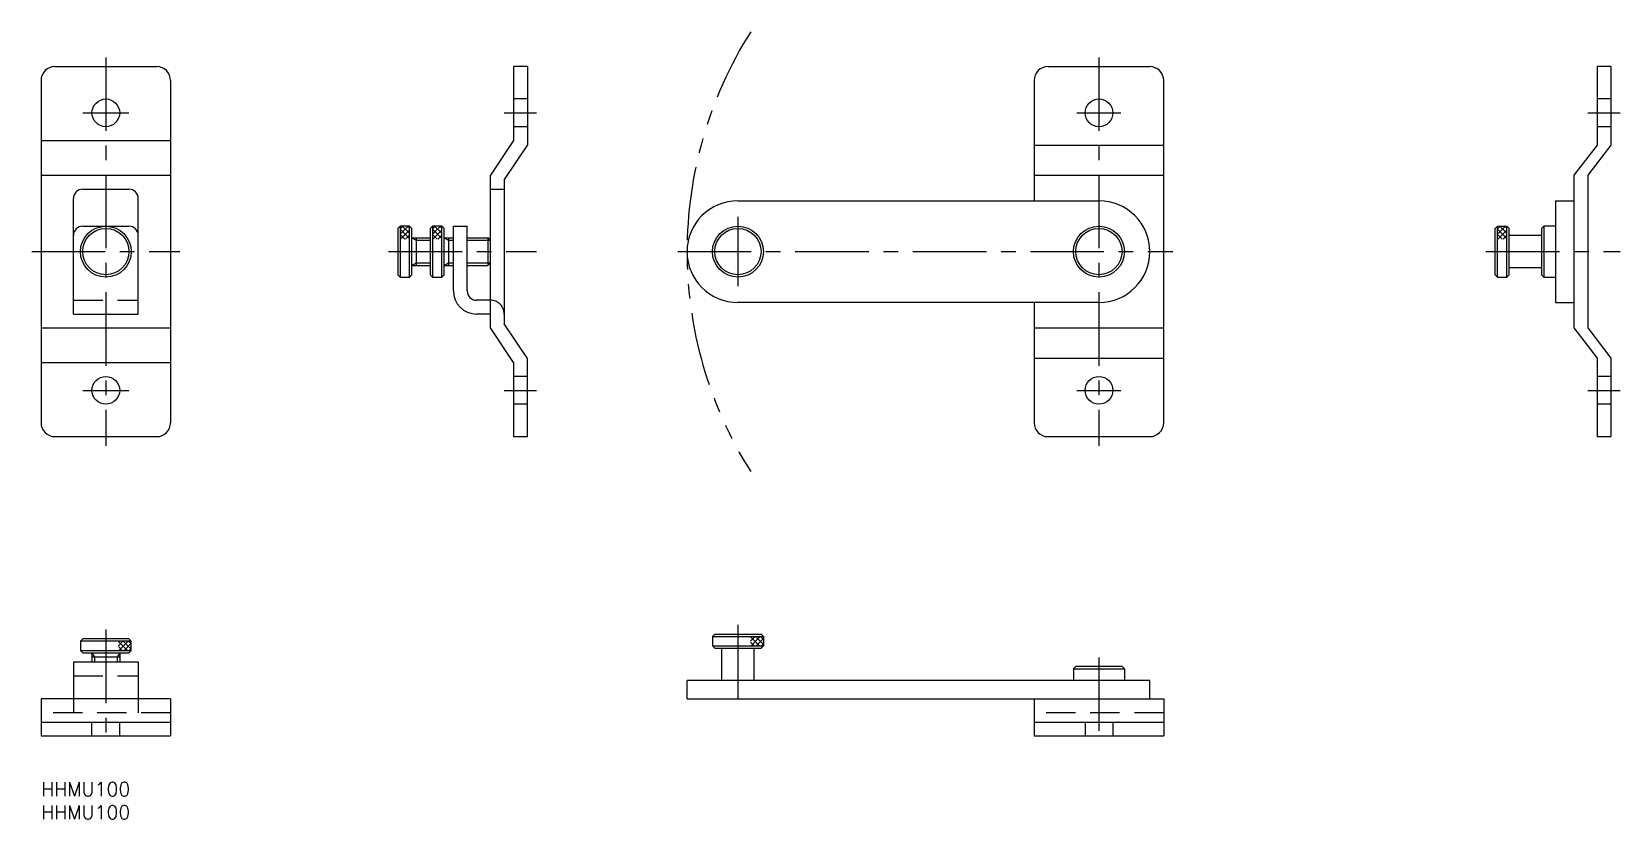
# Model space of a CAD drawing. Extents: x -2 to 341, y -8 to 162.
import ezdxf

# ---------------------------------------------------------------- set-up
doc = ezdxf.new("R2010")
doc.units = 0
doc.header["$LTSCALE"] = 0.5
for name, pattern in [('CENTER', [50.8, 31.75, -6.35, 6.35, -6.35]), ('DASHED', [19.05, 12.7, -6.35]), ('PHANTOM', [63.5, 31.75, -6.35, 6.35, -6.35, 6.35, -6.35])]:
    doc.linetypes.add(name, pattern=pattern)
for name, color, linetype in [('MSM_CENTER', 1, 'CENTER'), ('MSM_CONTINUOUS', 7, 'CONTINUOUS'), ('MSM_DASHED', 4, 'DASHED'), ('MSM_IMAGINARY', 6, 'PHANTOM'), ('MSM_NARROW', 5, 'CONTINUOUS'), ('MSM_PART_NUMBER', 7, 'CONTINUOUS')]:
    doc.layers.add(name, color=color, linetype=linetype)
doc.styles.get("Standard").update_dxf_attribs({"font": 'txt.shx', "height": 3, "bigfont": 'bigfont.shx'})

# ---------------------------------------------------------------- blocks, each defined once
blk = doc.blocks.new('*U1')
at = {"layer": 'MSM_PART_NUMBER'}
blk.add_text('HHMU100', height=3, dxfattribs=at).set_placement((0, -3))
blk = doc.blocks.new('*U2')
at = {"layer": 'MSM_PART_NUMBER'}
blk.add_text('HHMU100', height=3, dxfattribs=at).set_placement((0, -8))

msp = doc.modelspace()

# ---------------------------------------------------------------- linework, layer by layer
at = {"layer": 'MSM_CENTER'}
for p, q in [((14, 156.71), (14, 72.71)), ((228.58, 156.71), (228.58, 72.71)), ((9, 144.71), (19, 144.71)), ((100.09, 144.71), (107.09, 144.71)), ((223.83, 144.71), (233.33, 144.71)), ((334.21, 144.71), (341.21, 144.71)), ((150.58, 122.21), (150.58, 107.21)), ((-2, 114.71), (30, 114.71)), ((75.09, 114.71), (107.09, 114.71)), ((137.58, 114.71), (244.58, 114.71)), ((312.21, 114.71), (341.21, 114.71)), ((9, 84.71), (19, 84.71)), ((100.09, 84.71), (107.09, 84.71)), ((223.83, 84.71), (233.33, 84.71)), ((334.21, 84.71), (341.21, 84.71)), ((14, 33), (14, 8)), ((150.58, 34), (150.58, 16)), ((228.58, 27), (228.58, 8))]:
    msp.add_line(p, q, dxfattribs=at)
at = {"layer": 'MSM_CONTINUOUS'}
for p, q in [((3, 154.71), (25, 154.71)), ((105.09, 154.71), (102.09, 154.71)), ((102.09, 154.71), (102.09, 138.71)), ((105.09, 154.71), (105.09, 137.81)), ((217.58, 154.71), (239.58, 154.71)), ((339.21, 154.71), (336.21, 154.71)), ((336.21, 154.71), (336.21, 137.71)), ((339.21, 154.71), (339.21, 137.71)), ((0, 151.71), (0, 77.71)), ((28, 151.71), (28, 77.71)), ((214.58, 151.71), (214.58, 125.71)), ((242.58, 77.71), (242.58, 151.71)), ((0, 138.71), (28, 138.71)), ((102.09, 138.71), (97.09, 131.21)), ((105.09, 137.81), (100.09, 130.31)), ((214.58, 137.71), (242.58, 137.71)), ((336.21, 137.71), (331.21, 131.21)), ((339.21, 137.71), (334.21, 131.21)), ((0, 131.21), (28, 131.21)), ((97.09, 98.21), (97.09, 131.21)), ((214.58, 131.21), (242.58, 131.21)), ((331.21, 131.21), (331.21, 98.21)), ((334.21, 131.21), (334.21, 98.21)), ((9, 128.21), (19, 128.21)), ((100.09, 130.31), (100.09, 99.12)), ((7, 101.21), (7, 126.21)), ((21, 101.21), (21, 126.21)), ((150.58, 125.71), (228.58, 125.71)), ((327.21, 125.71), (331.21, 125.71)), ((327.21, 125.71), (327.21, 103.71)), ((9, 120.21), (19, 120.21)), ((84.59, 120.21), (84.09, 119.71)), ((86.59, 120.21), (84.59, 120.21)), ((84.59, 120.21), (84.59, 109.21)), ((87.09, 119.71), (86.59, 120.21)), ((86.59, 109.21), (86.59, 120.21)), ((89.09, 120.21), (92.09, 120.21)), ((89.09, 106.21), (89.09, 120.21)), ((92.09, 106.21), (92.09, 120.21)), ((314.21, 119.71), (314.71, 120.21)), ((314.71, 120.21), (316.71, 120.21)), ((314.71, 109.21), (314.71, 120.21)), ((316.71, 120.21), (317.21, 119.71)), ((316.71, 109.21), (316.71, 120.21)), ((324.21, 119.71), (324.71, 120.21)), ((327.21, 120.21), (324.71, 120.21)), ((324.71, 120.21), (324.71, 109.21)), ((84.09, 119.71), (84.09, 109.71)), ((87.09, 109.71), (87.09, 119.71)), ((87.09, 117.71), (89.09, 117.71)), ((88.02, 117.71), (88.02, 111.71)), ((92.09, 117.71), (96.54, 117.71)), ((97.09, 117.17), (96.54, 117.71)), ((96.54, 117.71), (96.54, 111.71)), ((314.21, 109.71), (314.21, 119.71)), ((317.21, 109.71), (317.21, 119.71)), ((324.21, 118.21), (317.21, 118.21)), ((324.21, 119.71), (324.21, 109.71)), ((87.09, 111.71), (89.09, 111.71)), ((92.09, 111.71), (96.54, 111.71)), ((96.54, 111.71), (97.09, 112.26)), ((324.21, 111.21), (317.21, 111.21)), ((84.59, 109.21), (84.09, 109.71)), ((84.59, 109.21), (86.59, 109.21)), ((86.59, 109.21), (87.09, 109.71)), ((314.71, 109.21), (314.21, 109.71)), ((314.71, 109.21), (316.71, 109.21)), ((317.21, 109.71), (316.71, 109.21)), ((324.71, 109.21), (324.21, 109.71)), ((324.71, 109.21), (327.21, 109.21)), ((97.09, 104.21), (94.09, 104.21)), ((228.58, 103.71), (150.58, 103.71)), ((214.58, 103.71), (214.58, 77.71)), ((327.21, 103.71), (331.21, 103.71)), ((7, 101.21), (21, 101.21)), ((97.09, 101.21), (94.09, 101.21)), ((0, 98.21), (28, 98.21)), ((102.09, 90.71), (97.09, 98.21)), ((105.09, 91.62), (100.09, 99.12)), ((214.58, 98.21), (242.58, 98.21)), ((331.21, 98.21), (336.21, 91.71)), ((334.21, 98.21), (339.21, 91.71)), ((0.02, 90.71), (28, 90.71)), ((102.09, 90.71), (102.09, 74.71)), ((105.09, 74.71), (105.09, 91.62)), ((214.6, 91.71), (242.58, 91.71)), ((336.21, 91.71), (336.21, 74.71)), ((339.21, 91.71), (339.21, 74.71)), ((3, 74.71), (25, 74.71)), ((102.09, 74.71), (105.09, 74.71)), ((217.58, 74.71), (239.58, 74.71)), ((336.21, 74.71), (339.21, 74.71)), ((8.5, 30.5), (9, 31)), ((19, 31), (9, 31)), ((19.5, 30.5), (19, 31)), ((145.08, 31.5), (145.58, 32)), ((145.08, 31.5), (145.08, 29.5)), ((145.08, 31.5), (156.08, 31.5)), ((145.58, 32), (155.58, 32)), ((155.58, 32), (156.08, 31.5)), ((156.08, 31.5), (156.08, 29.5)), ((19.5, 30.5), (8.5, 30.5)), ((8.5, 30.5), (8.5, 28.5)), ((8.5, 28.5), (19.5, 28.5)), ((8.5, 28.5), (9, 28)), ((9, 28), (19, 28)), ((11, 28), (11, 26)), ((17, 28), (17, 26)), ((19, 28), (19.5, 28.5)), ((19.5, 28.5), (19.5, 30.5)), ((145.12, 29.5), (145.08, 29.54)), ((145.58, 29), (145.08, 29.5)), ((145.08, 29.5), (156.08, 29.5)), ((145.58, 29), (155.58, 29)), ((147.08, 22), (147.08, 29)), ((154.08, 22), (154.08, 29)), ((156.08, 29.5), (155.58, 29)), ((7, 26), (7, 18)), ((7, 26), (21, 26)), ((17, 27.06), (11, 27.06)), ((21, 26), (21, 18)), ((223.58, 25), (223.08, 24.5)), ((223.08, 24.5), (223.08, 22)), ((223.08, 24.5), (234.08, 24.5)), ((233.58, 25), (223.58, 25)), ((234.08, 24.5), (233.58, 25)), ((234.08, 24.5), (234.08, 22)), ((139.58, 18), (139.58, 22)), ((239.58, 22), (139.58, 22)), ((239.58, 18), (239.58, 22)), ((28, 18), (0, 18)), ((0, 18), (0, 10)), ((28, 18), (28, 10)), ((139.58, 18), (242.58, 18)), ((214.58, 18), (214.58, 10)), ((242.58, 18), (242.58, 10)), ((0, 13), (28, 13)), ((214.58, 13), (242.58, 13)), ((0, 10), (28, 10)), ((214.58, 10), (242.58, 10))]:
    msp.add_line(p, q, dxfattribs=at)
for centre, radius in [((14, 144.71), 3), ((228.58, 144.71), 3), ((14, 114.71), 5.5), ((150.58, 114.71), 5.5), ((228.58, 114.71), 5.5), ((14, 114.71), 5), ((150.58, 114.71), 5), ((228.58, 114.71), 5), ((14, 84.71), 3), ((228.58, 84.71), 3)]:
    msp.add_circle(centre, radius, dxfattribs=at)
for centre, radius, start, end in [((3, 151.71), 3, 90, 180), ((25, 151.71), 3, 0, 90), ((217.58, 151.71), 3, 90, 180), ((239.58, 151.71), 3, 0, 90), ((9, 126.21), 2, 90, 180), ((19, 126.21), 2, 0, 90), ((150.58, 114.71), 11, 90, 270), ((228.58, 114.71), 11, 270, 90), ((9, 118.21), 2, 90, 180), ((19, 118.21), 2, 0, 90), ((94.09, 106.21), 5, 180, 270), ((94.09, 106.21), 2, 180, 270), ((3, 77.71), 3, 180, 270), ((25, 77.71), 3, 270, 0), ((217.58, 77.71), 3, 180, 270), ((239.58, 77.71), 3, 270, 0)]:
    msp.add_arc(centre, radius, start, end, dxfattribs=at)
at = {"layer": 'MSM_DASHED'}
for p, q in [((105.09, 147.71), (102.09, 147.71)), ((339.21, 147.71), (336.21, 147.71)), ((105.09, 141.71), (102.09, 141.71)), ((339.21, 141.71), (336.21, 141.71)), ((97.09, 128.21), (100.09, 128.21)), ((7, 104.21), (21, 104.21)), ((105.09, 87.71), (102.09, 87.71)), ((339.21, 87.71), (336.21, 87.71)), ((105.09, 81.71), (102.09, 81.71)), ((339.21, 81.71), (336.21, 81.71)), ((7, 23), (21, 23)), ((7, 18), (7, 15)), ((21, 18), (21, 15)), ((28, 15), (0, 15)), ((242.58, 15), (214.58, 15)), ((11, 10), (11, 13)), ((17, 10), (17, 13)), ((225.58, 13), (225.58, 10)), ((231.58, 13), (231.58, 10))]:
    msp.add_line(p, q, dxfattribs=at)
msp.add_arc((97.09, 101.21), 3, 0, 90, dxfattribs=at)
at = {"layer": 'MSM_IMAGINARY'}
for p, q in [((77.59, 120.21), (77.09, 119.71)), ((77.59, 120.21), (77.59, 109.21)), ((79.59, 120.21), (77.59, 120.21)), ((79.32, 120.21), (77.59, 118.48)), ((78.19, 120.21), (77.59, 119.61)), ((79.59, 118.67), (78.04, 120.21)), ((79.59, 119.79), (79.17, 120.21)), ((79.59, 109.21), (79.59, 120.21)), ((80.09, 119.71), (79.59, 120.21)), ((77.09, 119.71), (77.09, 109.71)), ((79.59, 117.55), (77.59, 119.55)), ((78.59, 117.42), (77.59, 118.43)), ((79.59, 119.36), (77.65, 117.42)), ((79.59, 118.24), (78.77, 117.42)), ((80.09, 109.71), (80.09, 119.71)), ((80.09, 117.71), (81.02, 117.17)), ((80.09, 117.71), (84.09, 117.71)), ((81.02, 117.71), (81.02, 111.71)), ((81.02, 117.17), (84.09, 117.17)), ((80.09, 111.71), (81.02, 112.26)), ((80.09, 111.71), (84.09, 111.71)), ((81.02, 112.26), (84.09, 112.26)), ((77.59, 109.21), (77.09, 109.71)), ((77.59, 109.21), (79.59, 109.21)), ((79.59, 109.21), (80.09, 109.71))]:
    msp.add_line(p, q, dxfattribs=at)
msp.add_arc((228.58, 114.71), 89, 147.7229, 212.2771, dxfattribs=at)
at = {"layer": 'MSM_NARROW'}
for p, q in [((86.32, 120.21), (84.59, 118.48)), ((85.19, 120.21), (84.59, 119.61)), ((86.59, 118.67), (85.04, 120.21)), ((86.59, 119.79), (86.17, 120.21)), ((316.45, 120.21), (314.71, 118.48)), ((315.32, 120.21), (314.71, 119.61)), ((316.71, 118.67), (315.17, 120.21)), ((316.71, 119.79), (316.29, 120.21)), ((86.59, 117.55), (84.59, 119.55)), ((85.59, 117.42), (84.59, 118.43)), ((86.59, 119.36), (84.65, 117.42)), ((86.59, 118.24), (85.77, 117.42)), ((87.09, 117.71), (88.02, 117.17)), ((88.02, 117.17), (89.09, 117.17)), ((92.09, 117.17), (97.09, 117.17)), ((316.71, 117.55), (314.71, 119.55)), ((315.72, 117.42), (314.71, 118.43)), ((316.71, 119.36), (314.78, 117.42)), ((316.71, 118.24), (315.9, 117.42)), ((87.09, 111.71), (88.02, 112.26)), ((88.02, 112.26), (89.09, 112.26)), ((92.09, 112.26), (97.09, 112.26)), ((153.29, 30.5), (154.29, 31.5)), ((155.22, 29.5), (153.29, 31.44)), ((153.41, 29.5), (155.41, 31.5)), ((156.08, 29.77), (154.35, 31.5)), ((154.53, 29.5), (156.08, 31.04)), ((156.08, 30.89), (155.47, 31.5)), ((11, 28), (11.54, 27.06)), ((17, 28), (16.46, 27.06)), ((16.71, 29.5), (17.71, 30.5)), ((18.65, 28.5), (16.71, 30.44)), ((17.52, 28.5), (16.71, 29.31)), ((16.83, 28.5), (18.83, 30.5)), ((19.5, 28.77), (17.77, 30.5)), ((17.96, 28.5), (19.5, 30.04)), ((19.5, 29.89), (18.89, 30.5)), ((19.08, 28.5), (19.5, 28.92)), ((154.1, 29.5), (153.29, 30.31)), ((155.66, 29.5), (156.08, 29.92)), ((11.54, 27.06), (11.54, 26)), ((16.46, 27.06), (16.46, 26))]:
    msp.add_line(p, q, dxfattribs=at)

# ---------------------------------------------------------------- block references
at = {"layer": 'MSM_CONTINUOUS'}
for name in ['*U1', '*U2']:
    msp.add_blockref(name, (0, 0), dxfattribs=at)

doc.saveas('drawing.dxf')
